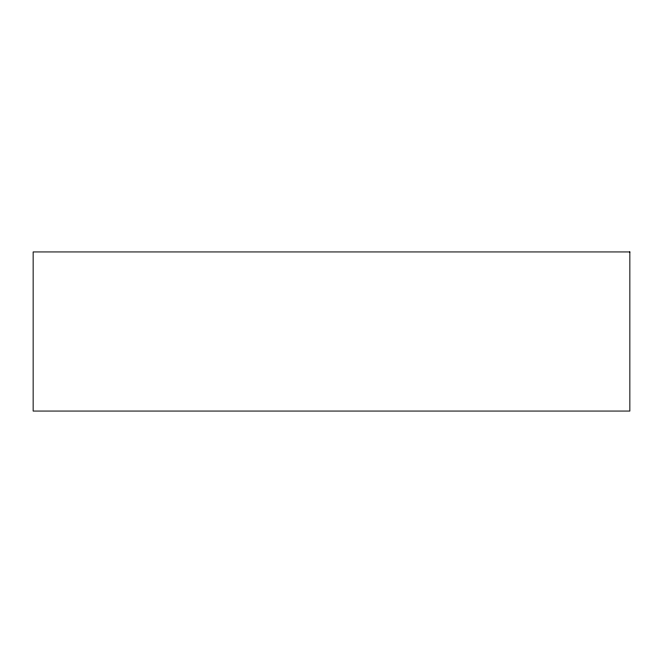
<?xml version="1.0" encoding="UTF-8"?>
<svg xmlns="http://www.w3.org/2000/svg" width="663" height="663" viewBox="0 0 663 663"><rect width="100%" height="100%" fill="white"/><g stroke="black" fill="none" stroke-linecap="round" stroke-linejoin="round"><path stroke-width="0.99" d="M629.85 251.94L33.15 251.94L33.15 411.06L629.85 411.06L629.85 251.94"/></g></svg>
